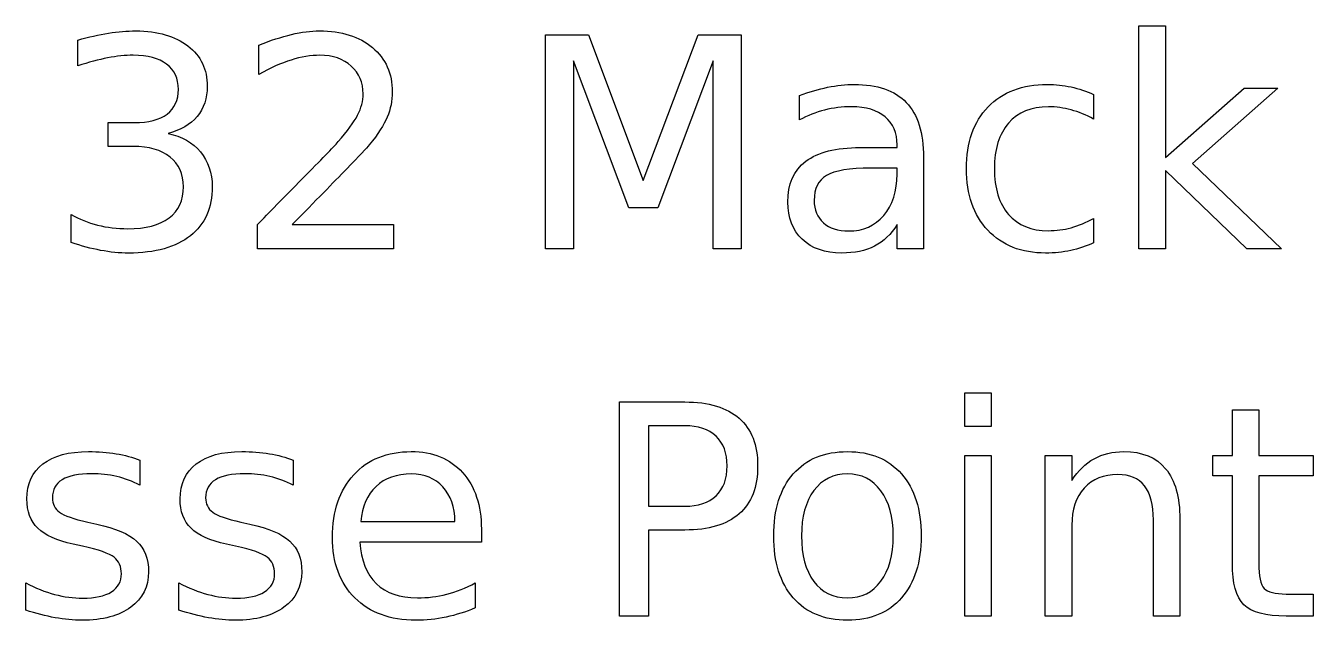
# Model space of a CAD drawing. Extents: x 2.32 to 5.29, y 6.96 to 8.91.
# Drawn here: x 3.409 to 4.018, y 6.973 to 7.254 of the extents above; entities that cross this region are included whole.
import ezdxf

# ---------------------------------------------------------------- set-up
doc = ezdxf.new("R2010")
doc.units = 0
doc.layers.add('Layer_1', color=7, linetype='CONTINUOUS')

msp = doc.modelspace()

# ---------------------------------------------------------------- linework, layer by layer
at = {"layer": 'Layer_1', "color": 7}
for p, q in [((3.654773, 7.249884), (3.675185, 7.249884)), ((3.654773, 7.148634), (3.654773, 7.249884)), ((3.654773, 7.249884), (3.654773, 7.249884)), ((3.675185, 7.249884), (3.701024, 7.180982)), ((3.701024, 7.180982), (3.726998, 7.249884)), ((3.726998, 7.249884), (3.74741, 7.249884)), ((3.74741, 7.249884), (3.74741, 7.148634)), ((3.935331, 7.254157), (3.947877, 7.254157)), ((3.935331, 7.148634), (3.935331, 7.254157)), ((3.935331, 7.254157), (3.935331, 7.254157)), ((3.947877, 7.254157), (3.947877, 7.191833)), ((3.43369, 7.235168), (3.43369, 7.247375)), ((3.519342, 7.231167), (3.519342, 7.245001)), ((3.694174, 7.168097), (3.668065, 7.237542)), ((3.668065, 7.237542), (3.668065, 7.148634)), ((3.73405, 7.237542), (3.707941, 7.168097)), ((3.73405, 7.148634), (3.73405, 7.237542)), ((3.774944, 7.209601), (3.774944, 7.22113)), ((3.913969, 7.221672), (3.913969, 7.210008)), ((3.913969, 7.221672), (3.913969, 7.221672)), ((3.947877, 7.191833), (3.985108, 7.224589)), ((4.001045, 7.224589), (3.960762, 7.189053)), ((3.985108, 7.224589), (4.001045, 7.224589)), ((3.448135, 7.197123), (3.448135, 7.20838)), ((3.448135, 7.20838), (3.460477, 7.20838)), ((3.476414, 7.203227), (3.476414, 7.203226)), ((3.459935, 7.197123), (3.448135, 7.197123)), ((3.803563, 7.19658), (3.82106, 7.19658)), ((3.82106, 7.19658), (3.82106, 7.197801)), ((3.833538, 7.191969), (3.833538, 7.148634)), ((3.833538, 7.191969), (3.833538, 7.191969)), ((3.960762, 7.189053), (4.002741, 7.148634)), ((3.82106, 7.186815), (3.808649, 7.186815)), ((3.808649, 7.186815), (3.808649, 7.186815)), ((3.82106, 7.184034), (3.82106, 7.186815)), ((3.986465, 7.148634), (3.947877, 7.185729)), ((3.947877, 7.185729), (3.947877, 7.148634)), ((3.430638, 7.151685), (3.430638, 7.16491)), ((3.707941, 7.168097), (3.694174, 7.168097)), ((3.518664, 7.148634), (3.518664, 7.160163)), ((3.535144, 7.160163), (3.582955, 7.160163)), ((3.535144, 7.160163), (3.535144, 7.160163)), ((3.582955, 7.160163), (3.582955, 7.148634)), ((3.82106, 7.148634), (3.82106, 7.160163)), ((3.913969, 7.163079), (3.913969, 7.15155)), ((3.582955, 7.148634), (3.518664, 7.148634)), ((3.668065, 7.148634), (3.654773, 7.148634)), ((3.74741, 7.148634), (3.73405, 7.148634)), ((3.833538, 7.148634), (3.82106, 7.148634)), ((3.947877, 7.148634), (3.935331, 7.148634)), ((4.002741, 7.148634), (3.986465, 7.148634)), ((3.853069, 7.080546), (3.865547, 7.080546)), ((3.853069, 7.064744), (3.853069, 7.080546)), ((3.853069, 7.080546), (3.853069, 7.080546)), ((3.865547, 7.080546), (3.865547, 7.064744)), ((3.689766, 7.076273), (3.720691, 7.076273)), ((3.689766, 6.975023), (3.689766, 7.076273)), ((3.689766, 7.076273), (3.689766, 7.076273)), ((3.979547, 7.050977), (3.979547, 7.072543)), ((3.979547, 7.072543), (3.992094, 7.072543)), ((3.992094, 7.072543), (3.992094, 7.050977)), ((3.992094, 7.072543), (3.992094, 7.072543)), ((3.703465, 7.065016), (3.703465, 7.02697)), ((3.720691, 7.065016), (3.703465, 7.065016)), ((3.703465, 7.065016), (3.703465, 7.065016)), ((3.865547, 7.064744), (3.853069, 7.064744)), ((3.463122, 7.048741), (3.463122, 7.048739)), ((3.463122, 7.048739), (3.463122, 7.036939)), ((3.535551, 7.048741), (3.535551, 7.048739)), ((3.535551, 7.048739), (3.535551, 7.036939)), ((3.797595, 7.052808), (3.797595, 7.052808)), ((3.853069, 7.050977), (3.865547, 7.050977)), ((3.853069, 6.975023), (3.853069, 7.050977)), ((3.853069, 7.050977), (3.853069, 7.050977)), ((3.865547, 7.050977), (3.865547, 6.975023)), ((3.891114, 6.975023), (3.891114, 7.050977)), ((3.891114, 7.050977), (3.90366, 7.050977)), ((3.90366, 7.050977), (3.90366, 7.039177)), ((3.970392, 7.04128), (3.970392, 7.050977)), ((3.970392, 7.050977), (3.979547, 7.050977)), ((3.992094, 7.050977), (4.017796, 7.050977)), ((4.017796, 7.050977), (4.017796, 7.04128)), ((3.797595, 7.042229), (3.797595, 7.042229)), ((3.979547, 7.04128), (3.970392, 7.04128)), ((3.979547, 7.000047), (3.979547, 7.04128)), ((4.017796, 7.04128), (3.992094, 7.04128)), ((3.992094, 7.04128), (3.992094, 7.000047)), ((3.703465, 7.02697), (3.720691, 7.02697)), ((3.438437, 7.019443), (3.442709, 7.018494)), ((3.510865, 7.019443), (3.515138, 7.018494)), ((3.56756, 7.019714), (3.612048, 7.019781)), ((3.612048, 7.019781), (3.612048, 7.019782)), ((3.90366, 7.017951), (3.90366, 6.975023)), ((3.942248, 6.975023), (3.942248, 7.02046)), ((3.954726, 7.020867), (3.954726, 6.975023)), ((3.954726, 7.020867), (3.954726, 7.020867)), ((3.624526, 7.01612), (3.624526, 7.010016)), ((3.624526, 7.01612), (3.624526, 7.01612)), ((3.720691, 7.015713), (3.703465, 7.015713)), ((3.703465, 7.015713), (3.703465, 6.975023)), ((3.435928, 7.00805), (3.431587, 7.009068)), ((3.508356, 7.00805), (3.504016, 7.009068)), ((3.624526, 7.010016), (3.567153, 7.010016)), ((3.40914, 6.977804), (3.40914, 6.990689)), ((3.481568, 6.977804), (3.481568, 6.990689)), ((3.62161, 6.990688), (3.62161, 6.978888)), ((4.004979, 6.985466), (4.017796, 6.985466)), ((4.017796, 6.985466), (4.017796, 6.975023)), ((3.703465, 6.975023), (3.689766, 6.975023)), ((3.865547, 6.975023), (3.853069, 6.975023)), ((3.90366, 6.975023), (3.891114, 6.975023)), ((3.954726, 6.975023), (3.942248, 6.975023)), ((4.017796, 6.975023), (4.004979, 6.975023))]:
    msp.add_line(p, q, dxfattribs=at)
for points in [[(3.43369, 7.247375), (3.438889, 7.248822), (3.443749, 7.249907), (3.44827, 7.25063)], [(3.44827, 7.25063), (3.452837, 7.251354), (3.457132, 7.251716), (3.461156, 7.251716)], [(3.461156, 7.251716), (3.471554, 7.251716), (3.479783, 7.249342), (3.485841, 7.244595)], [(3.519342, 7.245001), (3.524858, 7.247217), (3.530012, 7.24889), (3.534805, 7.25002)], [(3.534805, 7.25002), (3.539597, 7.25115), (3.543983, 7.251715), (3.547961, 7.251715)], [(3.547961, 7.251715), (3.55845, 7.251715), (3.566814, 7.249093), (3.573053, 7.243849)], [(3.485841, 7.244595), (3.491899, 7.239893), (3.494928, 7.233518), (3.494928, 7.225471)], [(3.573053, 7.243849), (3.579292, 7.238604), (3.582412, 7.231596), (3.582412, 7.222825)], [(3.447863, 7.238966), (3.443568, 7.238152), (3.438844, 7.236886), (3.43369, 7.235168)], [(3.459935, 7.240186), (3.456182, 7.240186), (3.452158, 7.23978), (3.447863, 7.238966)], [(3.475736, 7.235982), (3.472074, 7.238785), (3.466807, 7.240186), (3.459935, 7.240186)], [(3.534601, 7.237948), (3.529854, 7.236457), (3.524768, 7.234196), (3.519342, 7.231167)], [(3.548232, 7.240186), (3.543937, 7.240186), (3.539394, 7.23944), (3.534601, 7.237948)], [(3.562949, 7.2351), (3.559196, 7.238491), (3.554291, 7.240186), (3.548232, 7.240186)], [(3.481297, 7.224046), (3.481297, 7.229245), (3.479443, 7.233224), (3.475736, 7.235982)], [(3.568645, 7.221944), (3.568645, 7.227324), (3.566746, 7.231709), (3.562949, 7.2351)], [(3.494928, 7.225471), (3.494928, 7.219864), (3.493323, 7.215117), (3.490113, 7.211229)], [(3.774944, 7.22113), (3.77951, 7.222893), (3.783941, 7.224204), (3.788236, 7.225063)], [(3.788236, 7.225063), (3.792531, 7.225967), (3.796713, 7.22642), (3.800782, 7.22642)], [(3.800782, 7.22642), (3.811769, 7.22642), (3.819974, 7.223571), (3.8254, 7.217875)], [(3.864055, 7.215772), (3.870882, 7.222871), (3.880218, 7.22642), (3.892064, 7.22642)], [(3.892064, 7.22642), (3.895907, 7.22642), (3.899659, 7.226013), (3.903321, 7.225199)], [(3.903321, 7.225199), (3.906983, 7.22443), (3.910532, 7.223255), (3.913969, 7.221672)], [(3.47594, 7.212382), (3.479511, 7.215094), (3.481297, 7.218982), (3.481297, 7.224046)], [(3.566, 7.211839), (3.567764, 7.215275), (3.568645, 7.218643), (3.568645, 7.221944)], [(3.582412, 7.222825), (3.582412, 7.218666), (3.581621, 7.21471), (3.580038, 7.210957)], [(3.786812, 7.21428), (3.782698, 7.213241), (3.778742, 7.211681), (3.774944, 7.209601)], [(3.799494, 7.21584), (3.795153, 7.21584), (3.790926, 7.21532), (3.786812, 7.21428)], [(3.815363, 7.211093), (3.81161, 7.214258), (3.806321, 7.21584), (3.799494, 7.21584)], [(3.8254, 7.217875), (3.830825, 7.212178), (3.833538, 7.203543), (3.833538, 7.191969)], [(3.853883, 7.186543), (3.853883, 7.198931), (3.857274, 7.208674), (3.864055, 7.215772)], [(3.892606, 7.21584), (3.884513, 7.21584), (3.878229, 7.213263), (3.873753, 7.208109)], [(3.903321, 7.214348), (3.899795, 7.215343), (3.896223, 7.21584), (3.892606, 7.21584)], [(3.913969, 7.210008), (3.910442, 7.211952), (3.906893, 7.213399), (3.903321, 7.214348)], [(3.460477, 7.20838), (3.467214, 7.20838), (3.472368, 7.209714), (3.47594, 7.212382)], [(3.490113, 7.211229), (3.486903, 7.207386), (3.482337, 7.204719), (3.476414, 7.203227)], [(3.556845, 7.199361), (3.561231, 7.204289), (3.564282, 7.208448), (3.566, 7.211839)], [(3.580038, 7.210957), (3.578501, 7.20725), (3.575676, 7.202865), (3.571561, 7.197801)], [(3.82106, 7.197801), (3.82106, 7.203543), (3.819161, 7.207973), (3.815363, 7.211093)], [(3.873753, 7.208109), (3.869277, 7.203), (3.867039, 7.195812), (3.867039, 7.186543)], [(3.476414, 7.203226), (3.48297, 7.201825), (3.488079, 7.198909), (3.491741, 7.194478)], [(3.477364, 7.192036), (3.473204, 7.195427), (3.467395, 7.197123), (3.459935, 7.197123)], [(3.491741, 7.194478), (3.495448, 7.190047), (3.497302, 7.184577), (3.497302, 7.178066)], [(3.539891, 7.181796), (3.548888, 7.190884), (3.554539, 7.196738), (3.556845, 7.199361)], [(3.571561, 7.197801), (3.570431, 7.19649), (3.566837, 7.192692), (3.560778, 7.186408)], [(3.777928, 7.19007), (3.78367, 7.19441), (3.792215, 7.19658), (3.803563, 7.19658)], [(3.483671, 7.178066), (3.483671, 7.184034), (3.481568, 7.188691), (3.477364, 7.192036)], [(3.769383, 7.170742), (3.769383, 7.179287), (3.772231, 7.18573), (3.777928, 7.19007)], [(3.560778, 7.186408), (3.55472, 7.180169), (3.546175, 7.17142), (3.535144, 7.160163)], [(3.787694, 7.183356), (3.783805, 7.18105), (3.781861, 7.177117), (3.781861, 7.171556)], [(3.808649, 7.186815), (3.798567, 7.186815), (3.791582, 7.185662), (3.787694, 7.183356)], [(3.814753, 7.164435), (3.818957, 7.169363), (3.82106, 7.175896), (3.82106, 7.184034)], [(3.863988, 7.15745), (3.857251, 7.164639), (3.853883, 7.174336), (3.853883, 7.186543)], [(3.867039, 7.186543), (3.867039, 7.177275), (3.869277, 7.170064), (3.873753, 7.16491)], [(3.476889, 7.163282), (3.48141, 7.166673), (3.483671, 7.171601), (3.483671, 7.178066)], [(3.497302, 7.178066), (3.497302, 7.168075), (3.493866, 7.160343), (3.486994, 7.154873)], [(3.518664, 7.160163), (3.523863, 7.165543), (3.530939, 7.172754), (3.539891, 7.181796)], [(3.776233, 7.153177), (3.771666, 7.157563), (3.769383, 7.163418), (3.769383, 7.170742)], [(3.781861, 7.171556), (3.781861, 7.167125), (3.783308, 7.163599), (3.786202, 7.160976)], [(3.430638, 7.16491), (3.434436, 7.162694), (3.438595, 7.161022), (3.443116, 7.159891)], [(3.798137, 7.157111), (3.805055, 7.157111), (3.810593, 7.159552), (3.814753, 7.164435)], [(3.873753, 7.16491), (3.878229, 7.159801), (3.884513, 7.157246), (3.892606, 7.157246)], [(3.443116, 7.159891), (3.447637, 7.158761), (3.452362, 7.158196), (3.45729, 7.158196)], [(3.45729, 7.158196), (3.46588, 7.158196), (3.472413, 7.159891), (3.476889, 7.163282)], [(3.786202, 7.160976), (3.78914, 7.158399), (3.793119, 7.157111), (3.798137, 7.157111)], [(3.82106, 7.160163), (3.818211, 7.155551), (3.814662, 7.152138), (3.810412, 7.149922)], [(3.892606, 7.157246), (3.896223, 7.157246), (3.899795, 7.157721), (3.903321, 7.158671)], [(3.903321, 7.158671), (3.906893, 7.159665), (3.910442, 7.161135), (3.913969, 7.163079)], [(3.486994, 7.154873), (3.480122, 7.149402), (3.470356, 7.146667), (3.457697, 7.146667)], [(3.794814, 7.146667), (3.787038, 7.146667), (3.780844, 7.148837), (3.776233, 7.153177)], [(3.89125, 7.146667), (3.879811, 7.146667), (3.870724, 7.150261), (3.863988, 7.15745)], [(3.44454, 7.147956), (3.440065, 7.148769), (3.43543, 7.150013), (3.430638, 7.151685)], [(3.457697, 7.146667), (3.453447, 7.146667), (3.449062, 7.147097), (3.44454, 7.147956)], [(3.810412, 7.149922), (3.806162, 7.147752), (3.800963, 7.146667), (3.794814, 7.146667)], [(3.903118, 7.147888), (3.899411, 7.147074), (3.895455, 7.146667), (3.89125, 7.146667)], [(3.913969, 7.15155), (3.910487, 7.149922), (3.90687, 7.148702), (3.903118, 7.147888)], [(3.720691, 7.076273), (3.732039, 7.076273), (3.740606, 7.073696), (3.746393, 7.068542)], [(3.746393, 7.068542), (3.752225, 7.063433), (3.755142, 7.055928), (3.755142, 7.046027)], [(3.735475, 7.060065), (3.731993, 7.063365), (3.727065, 7.065016), (3.720691, 7.065016)], [(3.740697, 7.046027), (3.740697, 7.052085), (3.738956, 7.056764), (3.735475, 7.060065)], [(3.417278, 7.046977), (3.422342, 7.050865), (3.42953, 7.052809), (3.438844, 7.052809)], [(3.438844, 7.052809), (3.443455, 7.052809), (3.447796, 7.05247), (3.451865, 7.051793)], [(3.451865, 7.051793), (3.455934, 7.051115), (3.459686, 7.050098), (3.463122, 7.048741)], [(3.489706, 7.046977), (3.49477, 7.050865), (3.501959, 7.052809), (3.511272, 7.052809)], [(3.511272, 7.052809), (3.515884, 7.052809), (3.520224, 7.05247), (3.524293, 7.051793)], [(3.524293, 7.051793), (3.528362, 7.051115), (3.532115, 7.050098), (3.535551, 7.048741)], [(3.564169, 7.041822), (3.570906, 7.049146), (3.579971, 7.052808), (3.591364, 7.052808)], [(3.591364, 7.052808), (3.601582, 7.052808), (3.609652, 7.049508), (3.615574, 7.042907)], [(3.77196, 7.042229), (3.778154, 7.049282), (3.786699, 7.052808), (3.797595, 7.052808)], [(3.797595, 7.052808), (3.808446, 7.052808), (3.816968, 7.049282), (3.823162, 7.042229)], [(3.90366, 7.039177), (3.906644, 7.043744), (3.910148, 7.047157), (3.914172, 7.049418)], [(3.914172, 7.049418), (3.918241, 7.051678), (3.92292, 7.052808), (3.92821, 7.052808)], [(3.92821, 7.052808), (3.936936, 7.052808), (3.943537, 7.050096), (3.948013, 7.04467)], [(3.409683, 7.03043), (3.409683, 7.037573), (3.412214, 7.043089), (3.417278, 7.046977)], [(3.440336, 7.042365), (3.434142, 7.042365), (3.429485, 7.041415), (3.426365, 7.039516)], [(3.452136, 7.041008), (3.448338, 7.041913), (3.444405, 7.042365), (3.440336, 7.042365)], [(3.482111, 7.03043), (3.482111, 7.037573), (3.484643, 7.043089), (3.489706, 7.046977)], [(3.512764, 7.042365), (3.50657, 7.042365), (3.501913, 7.041415), (3.498794, 7.039516)], [(3.524564, 7.041008), (3.520767, 7.041913), (3.516833, 7.042365), (3.512764, 7.042365)], [(3.591499, 7.042229), (3.584537, 7.042229), (3.578953, 7.040262), (3.574749, 7.036329)], [(3.606284, 7.036126), (3.602576, 7.040195), (3.597648, 7.042229), (3.591499, 7.042229)], [(3.615574, 7.042907), (3.621542, 7.036352), (3.624526, 7.027422), (3.624526, 7.01612)], [(3.735475, 7.031921), (3.738956, 7.035221), (3.740697, 7.039923), (3.740697, 7.046027)], [(3.755142, 7.046027), (3.755142, 7.036035), (3.752225, 7.028485), (3.746393, 7.023376)], [(3.762737, 7.012932), (3.762737, 7.025411), (3.765811, 7.035176), (3.77196, 7.042229)], [(3.797595, 7.042229), (3.790904, 7.042229), (3.785614, 7.039607), (3.781726, 7.034362)], [(3.813396, 7.034294), (3.809508, 7.039584), (3.804241, 7.042229), (3.797595, 7.042229)], [(3.823162, 7.042229), (3.829356, 7.035176), (3.832453, 7.025411), (3.832453, 7.012932)], [(3.948013, 7.04467), (3.952489, 7.03929), (3.954726, 7.031356), (3.954726, 7.020867)], [(3.426365, 7.039516), (3.423291, 7.037618), (3.421754, 7.034769), (3.421754, 7.030971)], [(3.463122, 7.036939), (3.459596, 7.038748), (3.455934, 7.040104), (3.452136, 7.041008)], [(3.498794, 7.039516), (3.49572, 7.037618), (3.494182, 7.034769), (3.494182, 7.030971)], [(3.535551, 7.036939), (3.532024, 7.038748), (3.528362, 7.040104), (3.524564, 7.041008)], [(3.554132, 7.012254), (3.554132, 7.024687), (3.557478, 7.034543), (3.564169, 7.041822)], [(3.574749, 7.036329), (3.570589, 7.032396), (3.568193, 7.026857), (3.56756, 7.019714)], [(3.612048, 7.019782), (3.611958, 7.026609), (3.610036, 7.032057), (3.606284, 7.036126)], [(3.92543, 7.041958), (3.918693, 7.041958), (3.913381, 7.03981), (3.909493, 7.035515)], [(3.938044, 7.0366), (3.93524, 7.040172), (3.931036, 7.041958), (3.92543, 7.041958)], [(3.942248, 7.02046), (3.942248, 7.027649), (3.940847, 7.033029), (3.938044, 7.0366)], [(3.414837, 7.016527), (3.411401, 7.019918), (3.409683, 7.024552), (3.409683, 7.03043)], [(3.421754, 7.030971), (3.421754, 7.028078), (3.422862, 7.025795), (3.425077, 7.024122)], [(3.487265, 7.016527), (3.483829, 7.019918), (3.482111, 7.024552), (3.482111, 7.03043)], [(3.494182, 7.030971), (3.494182, 7.028078), (3.49529, 7.025795), (3.497505, 7.024122)], [(3.720691, 7.02697), (3.727065, 7.02697), (3.731993, 7.02862), (3.735475, 7.031921)], [(3.781726, 7.034362), (3.777838, 7.029163), (3.775893, 7.02202), (3.775893, 7.012932)], [(3.819228, 7.012932), (3.819228, 7.021929), (3.817284, 7.02905), (3.813396, 7.034294)], [(3.909493, 7.035515), (3.905605, 7.03122), (3.90366, 7.025365), (3.90366, 7.017951)], [(3.425077, 7.024122), (3.427292, 7.022494), (3.431746, 7.020935), (3.438437, 7.019443)], [(3.497505, 7.024122), (3.499721, 7.022494), (3.504174, 7.020935), (3.510865, 7.019443)], [(3.442709, 7.018494), (3.451571, 7.016595), (3.457855, 7.013905), (3.461562, 7.010423)], [(3.515138, 7.018494), (3.523999, 7.016595), (3.530284, 7.013905), (3.533991, 7.010423)], [(3.746393, 7.023376), (3.740606, 7.018267), (3.732039, 7.015713), (3.720691, 7.015713)], [(3.431587, 7.009068), (3.423856, 7.010695), (3.418273, 7.013182), (3.414837, 7.016527)], [(3.504016, 7.009068), (3.496285, 7.010695), (3.490701, 7.013182), (3.487265, 7.016527)], [(3.564712, 6.983635), (3.557659, 6.990688), (3.554132, 7.000228), (3.554132, 7.012254)], [(3.77196, 6.983635), (3.765811, 6.990734), (3.762737, 7.000499), (3.762737, 7.012932)], [(3.775893, 7.012932), (3.775893, 7.003845), (3.777815, 6.996679), (3.781658, 6.991434)], [(3.813396, 6.991502), (3.817284, 6.996747), (3.819228, 7.00389), (3.819228, 7.012932)], [(3.832453, 7.012932), (3.832453, 7.000499), (3.829356, 6.990734), (3.823162, 6.983635)], [(3.450915, 7.002828), (3.448655, 7.004636), (3.443659, 7.006377), (3.435928, 7.00805)], [(3.461562, 7.010423), (3.465315, 7.006987), (3.467191, 7.002172), (3.467191, 6.995978)], [(3.523344, 7.002828), (3.521083, 7.004636), (3.516087, 7.006377), (3.508356, 7.00805)], [(3.533991, 7.010423), (3.537743, 7.006987), (3.53962, 7.002172), (3.53962, 6.995978)], [(3.567153, 7.010016), (3.567695, 7.001426), (3.570272, 6.99487), (3.574884, 6.990349)], [(3.454374, 6.995029), (3.454374, 6.99842), (3.453221, 7.001019), (3.450915, 7.002828)], [(3.526802, 6.995029), (3.526802, 6.99842), (3.525649, 7.001019), (3.523344, 7.002828)], [(3.985041, 6.98038), (3.981379, 6.983997), (3.979547, 6.990553), (3.979547, 7.000047)], [(3.992094, 7.000047), (3.992094, 6.993853), (3.99293, 6.989875), (3.994603, 6.988111)], [(3.449627, 6.986484), (3.452791, 6.988519), (3.454374, 6.991367), (3.454374, 6.995029)], [(3.467191, 6.995978), (3.467191, 6.988926), (3.464388, 6.983342), (3.458782, 6.979228)], [(3.522055, 6.986484), (3.52522, 6.988519), (3.526802, 6.991367), (3.526802, 6.995029)], [(3.53962, 6.995978), (3.53962, 6.988926), (3.536817, 6.983342), (3.53121, 6.979228)], [(3.40914, 6.990689), (3.413752, 6.988293), (3.418295, 6.986484), (3.422771, 6.985263)], [(3.481568, 6.990689), (3.48618, 6.988293), (3.490724, 6.986484), (3.4952, 6.985263)], [(3.574884, 6.990349), (3.579541, 6.985873), (3.586006, 6.983635), (3.59428, 6.983635)], [(3.608182, 6.985399), (3.612704, 6.986574), (3.617179, 6.988337), (3.62161, 6.990688)], [(3.781658, 6.991434), (3.785546, 6.986235), (3.790858, 6.983635), (3.797595, 6.983635)], [(3.797595, 6.983635), (3.804241, 6.983635), (3.809508, 6.986258), (3.813396, 6.991502)], [(3.994603, 6.988111), (3.996321, 6.986348), (3.99978, 6.985466), (4.004979, 6.985466)], [(3.422771, 6.985263), (3.427247, 6.984088), (3.431678, 6.9835), (3.436063, 6.9835)], [(3.436063, 6.9835), (3.441941, 6.9835), (3.446462, 6.984495), (3.449627, 6.986484)], [(3.4952, 6.985263), (3.499675, 6.984088), (3.504106, 6.9835), (3.508492, 6.9835)], [(3.508492, 6.9835), (3.514369, 6.9835), (3.51889, 6.984495), (3.522055, 6.986484)], [(3.593534, 6.973056), (3.581417, 6.973056), (3.57181, 6.976582), (3.564712, 6.983635)], [(3.59428, 6.983635), (3.599072, 6.983635), (3.603707, 6.984223), (3.608182, 6.985399)], [(3.797595, 6.973056), (3.786699, 6.973056), (3.778154, 6.976582), (3.77196, 6.983635)], [(3.823162, 6.983635), (3.816968, 6.976582), (3.808446, 6.973056), (3.797595, 6.973056)], [(3.423042, 6.974277), (3.418657, 6.975046), (3.414023, 6.976221), (3.40914, 6.977804)], [(3.458782, 6.979228), (3.453221, 6.975113), (3.445558, 6.973056), (3.435792, 6.973056)], [(3.495471, 6.974277), (3.491085, 6.975046), (3.486451, 6.976221), (3.481568, 6.977804)], [(3.53121, 6.979228), (3.525649, 6.975113), (3.517986, 6.973056), (3.50822, 6.973056)], [(3.62161, 6.978888), (3.617134, 6.976989), (3.612545, 6.975543), (3.607843, 6.974548)], [(4.004979, 6.975023), (3.995349, 6.975023), (3.988703, 6.976808), (3.985041, 6.98038)], [(3.435792, 6.973056), (3.431723, 6.973056), (3.427473, 6.973463), (3.423042, 6.974277)], [(3.50822, 6.973056), (3.504151, 6.973056), (3.499902, 6.973463), (3.495471, 6.974277)], [(3.607843, 6.974548), (3.603141, 6.973553), (3.598372, 6.973056), (3.593534, 6.973056)]]:
    msp.add_open_spline(points, degree=3, dxfattribs=at)

doc.saveas('drawing.dxf')
